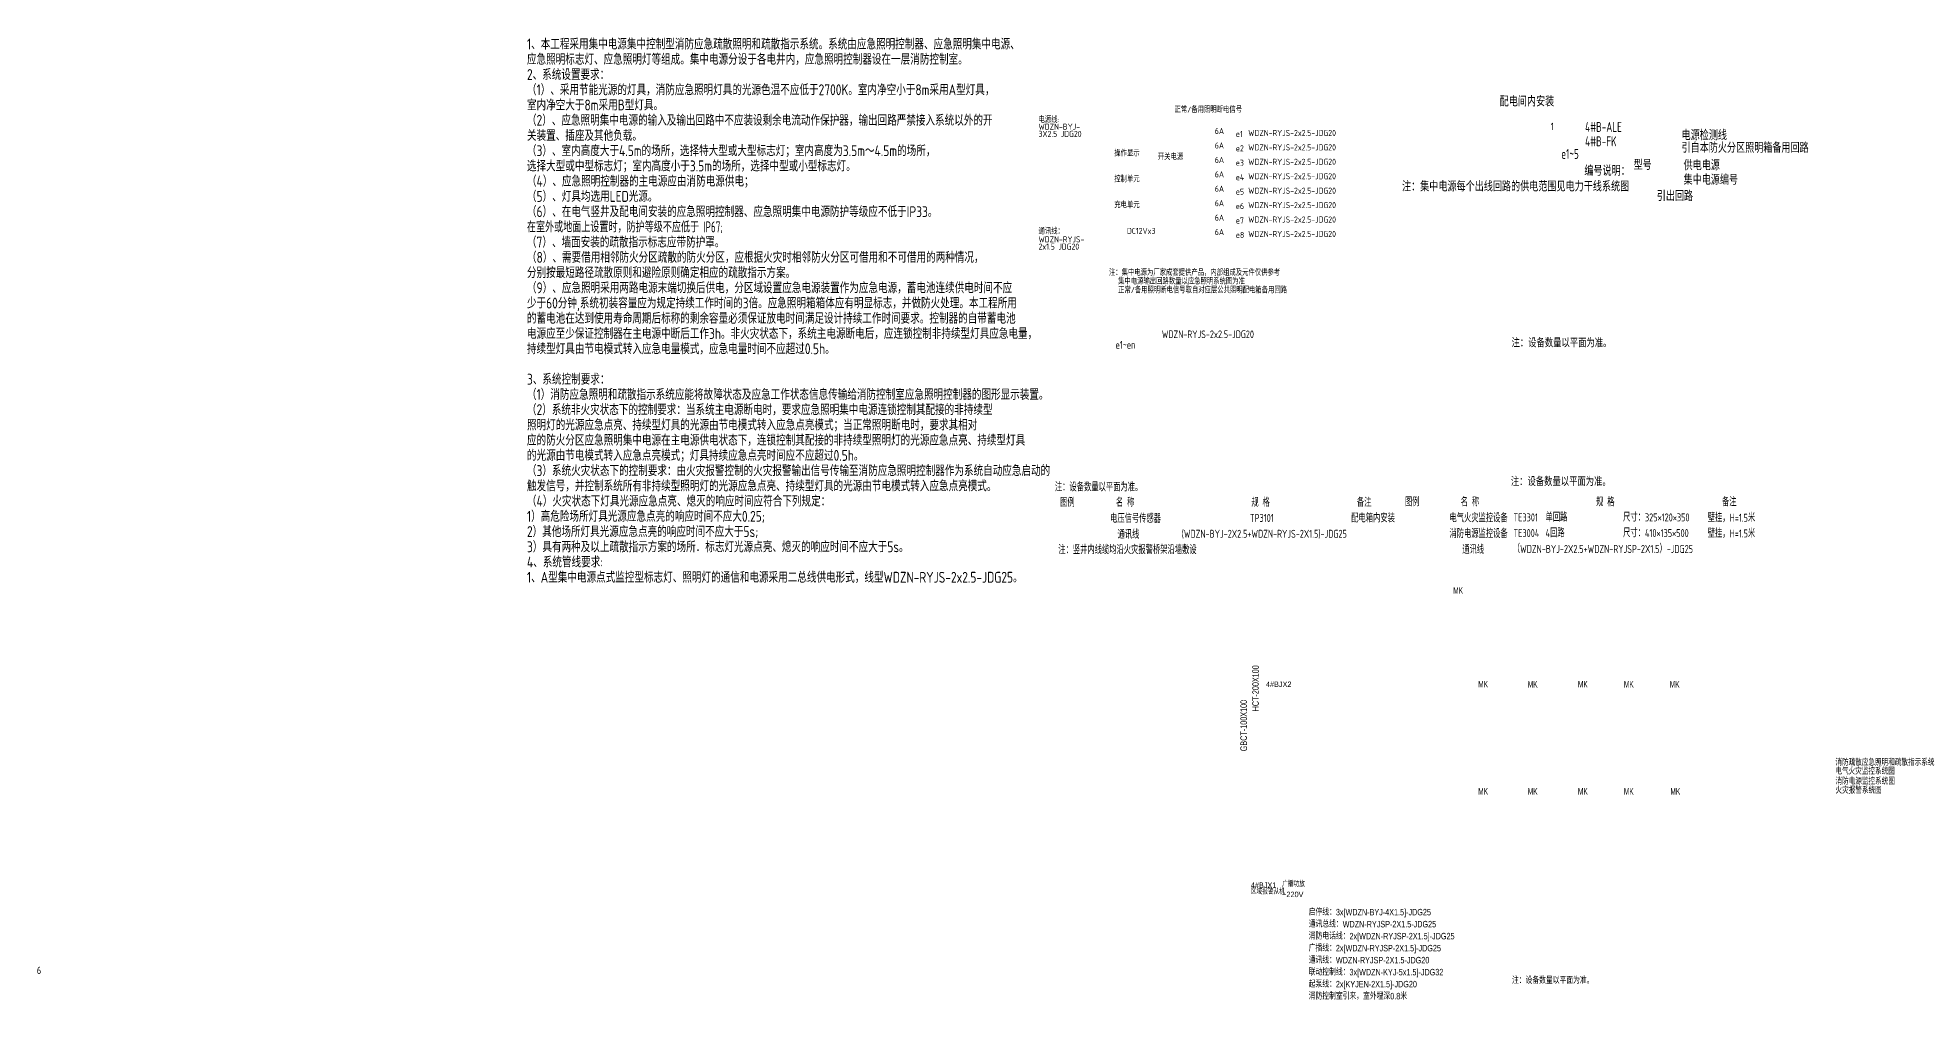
# Model space of a CAD drawing. Extents: x 2350667 to 3185789, y 309667 to 706270.
# Drawn here: x 2978163 to 3081221, y 582558 to 635613 of the extents above; entities that cross this region are included whole.
import ezdxf

# ---------------------------------------------------------------- set-up
doc = ezdxf.new("R2010")
doc.units = 0
doc.header["$LTSCALE"] = 1000
for name, color, linetype in [('PUB_TEXT', 7, 'Continuous'), ('SIG_TEXT', 7, 'Continuous'), ('TEL_TEXT', 7, 'Continuous'), ('TXT', 3, 'Continuous')]:
    doc.layers.add(name, color=color, linetype=linetype)
doc.styles.add('BZ', font='tssdeng.shx', dxfattribs={"width": 0.8, "bigfont": 'tssdchn.shx'})
doc.styles.add('HZTXT', font='tssdeng.shx', dxfattribs={"width": 0.7, "bigfont": 'tssdchn.shx'})
doc.styles.add('wei', font='BZXW.shx', dxfattribs={"width": 0.8, "height": 600, "bigfont": 'bzhz.shx'})

msp = doc.modelspace()

# ---------------------------------------------------------------- texts
at = {"color": 0, "style": 'BZ'}
for s, height, width, p in [('1、本工程采用集中电源集中控制型消防应急疏散照明和疏散指示系统。系统由应急照明控制器、应急照明集中电源、', 600, 0.8, (3005140, 634945)), ('应急照明标志灯、应急照明灯等组成。集中电源分设于各电井内，应急照明控制器设在一层消防控制室。', 600, 0.8, (3005140, 634105)), ('2、系统设置要求：', 600, 0.8, (3005140, 633265)), ('（1）、采用节能光源的灯具，消防应急照明灯具的光源色温不应低于2700K。室内净空小于8m采用A型灯具，', 600, 0.8, (3005140, 632425)), ('室内净空大于8m采用B型灯具。', 600, 0.8, (3005140, 631585)), ('（2）、应急照明集中电源的输入及输出回路中不应装设剩余电流动作保护器，输出回路严禁接入系统以外的开', 600, 0.8, (3005140, 630745)), ('关装置、插座及其他负载。', 600, 0.8, (3005140, 629905)), ('（3）、室内高度大于4.5m的场所，选择特大型或大型标志灯；室内高度为3.5m～4.5m的场所，', 600, 0.8, (3005140, 629065)), ('选择大型或中型标志灯；室内高度小于3.5m的场所，选择中型或小型标志灯。', 600, 0.8, (3005140, 628225)), ('（4）、应急照明控制器的主电源应由消防电源供电；', 600, 0.8, (3005140, 627385)), ('（5）、灯具均选用LED光源。', 600, 0.8, (3005140, 626545)), ('（6）、在电气竖井及配电间安装的应急照明控制器、应急照明集中电源防护等级应不低于IP33。', 600, 0.8, (3005140, 625705)), ('在室外或地面上设置时，防护等级不应低于 IP67;', 600, 0.64, (3005140, 624865)), ('（7）、墙面安装的疏散指示标志应带防护罩。', 600, 0.8, (3005140, 624025)), ('（8）、需要借用相邻防火分区疏散的防火分区，应根据火灾时相邻防火分区可借用和不可借用的两种情况，', 600, 0.8, (3005140, 623185)), ('分别按最短路径疏散原则和避险原则确定相应的疏散指示方案。', 600, 0.8, (3005140, 622345)), ('（9）、应急照明采用两路电源末端切换后供电，分区域设置应急电源装置作为应急电源，蓄电池连续供电时间不应', 600, 0.8, (3005140, 621505)), ('少于60分钟,系统初装容量应为规定持续工作时间的3倍。应急照明箱箱体应有明显标志，并做防火处理。本工程所用', 600, 0.8, (3005140, 620665)), ('的蓄电池在达到使用寿命周期后标称的剩余容量必须保证放电时间满足设计持续工作时间要求。控制器的自带蓄电池', 600, 0.8, (3005140, 619825)), ('电源应至少保证控制器在主电源中断后工作3h。非火灾状态下，系统主电源断电后，应连锁控制非持续型灯具应急电量，', 600, 0.8, (3005140, 618985)), ('WDZN-RYJS-2x2.5-JDG20', 420, 0.8, (3040124, 619035)), ('持续型灯具由节电模式转入应急电量模式，应急电量时间不应超过0.5h。 ', 600, 0.8, (3005140, 618145)), ('e1~en', 420, 0.8, (3037572, 618451)), ('3、系统控制要求：', 600, 0.8, (3005140, 616465)), ('（1）消防应急照明和疏散指示系统应能将故障状态及应急工作状态信息传输给消防控制室应急照明控制器的图形显示装置。', 600, 0.8, (3005140, 615625)), ('（2）系统非火灾状态下的控制要求：当系统主电源断电时，要求应急照明集中电源连锁控制其配接的非持续型', 600, 0.8, (3005140, 614785)), ('照明灯的光源应急点亮、持续型灯具的光源由节电模式转入应急点亮模式；当正常照明断电时，要求其相对', 600, 0.8, (3005140, 613945)), ('应的防火分区应急照明集中电源在主电源供电状态下，连锁控制其配接的非持续型照明灯的光源应急点亮、持续型灯具', 600, 0.8, (3005140, 613105)), ('的光源由节电模式转入应急点亮模式；灯具持续应急点亮时间应不应超过0.5h。', 600, 0.8, (3005140, 612265)), ('触发信号，并控制系统所有非持续型照明灯的光源应急点亮、持续型灯具的光源由节电模式转入应急点亮模式。', 600, 0.8, (3005140, 610585)), ('（3）系统火灾状态下的控制要求：由火灾报警控制的火灾报警输出信号传输至消防应急照明控制器作为系统自动应急启动的', 600, 0.8, (3005140, 611425)), ('（4）火灾状态下灯具光源应急点亮、熄灭的响应时间应符合下列规定：', 600, 0.8, (3005140, 609745)), ('1）高危险场所灯具光源应急点亮的响应时间不应大0.25;', 600, 0.8, (3005140, 608905)), ('2）其他场所灯具光源应急点亮的响应时间不应大于5s;', 600, 0.8, (3005140, 608065)), ('3）具有两种及以上疏散指示方案的场所．标志灯光源点亮、熄灭的响应时间不应大于5s。', 600, 0.8, (3005140, 607225)), ('4、系统管线要求:', 600, 0.8, (3005140, 606385)), ('1、A型集中电源点式监控型标志灯、照明灯的通信和电源采用二总线供电形式，线型WDZN-RYJS-2x2.5-JDG25。', 600, 0.8, (3005140, 605545))]:
    msp.add_text(s, height=height, dxfattribs=dict(at, width=width)).set_placement(p)
at = {"style": 'BZ', "width": 0.7}
for s, p in [('注：设备数量以平面为准。', (3034232, 610586)), ('图例', (3034522, 609738)), ('名 称', (3037598, 609738)), ('规 格', (3045061, 609738)), ('备注', (3050874, 609738)), ('图例', (3053520, 609767)), ('名 称', (3056595, 609767)), ('规 格', (3064059, 609767)), ('备注', (3070991, 609767)), ('电压信号传感器 ', (3037272, 608853)), ('TP3101 ', (3044979, 608896)), ('配电箱内安装', (3050562, 608874)), ('电气火灾监控设备', (3055974, 608883)), ('TE3301 ', (3059502, 608925)), ('单回路', (3061270, 608925)), ('尺寸：325×120×350', (3065544, 608925)), ('壁挂，H=1.5米', (3070208, 608904)), ('通讯线', (3037682, 607975)), ('(WDZN-BYJ-2X2.5+WDZN-RYJS-2X1.5)-JDG25', (3041217, 608022)), ('消防电源监控设备', (3055974, 608019)), ('TE3004', (3059502, 608061)), ('4回路', (3061270, 608061)), ('尺寸：410×135×500', (3065544, 608061)), ('壁挂，H=1.5米', (3070208, 608039)), ('注：竖井内线缆均沿火灾报警桥架沿墙敷设', (3034418, 607130)), ('通讯线', (3056680, 607140)), ('（WDZN-BYJ-2X2.5+WDZN-RYJSP-2X1.5）-JDG25', (3059466, 607187))]:
    msp.add_text(s, height=441, dxfattribs=at).set_placement(p)
at = {"layer": 'PUB_TEXT', "color": 0, "style": 'BZ', "width": 0.7}
for s, height, p in [('配电间内安装', 550.3, (3058743, 631808)), ('4#B-ALE', 550.3, (3063449, 630403)), ('4#B-FK', 550.3, (3063449, 629608)), ('引自本防火分区照明箱备用回路', 550, (3068763, 629250, 2569)), ('电源检测线', 550, (3068763, 629943, 2569)), ('e1~5', 550.3, (3062135, 628915)), ('型号', 550.3, (3066122, 628308, 2569)), ('供电电源', 550, (3068875, 628284, 2569)), ('注：集中电源每个出线回路的供电范围见电力干线系统图', 550.28, (3053361, 627119)), ('编号说明：', 550.3, (3063410, 627981, 2569)), ('集中电源编号', 550, (3068875, 627487, 2569)), ('引出回路', 550.3, (3067396, 626589, 2569))]:
    msp.add_text(s, height=height, dxfattribs=at).set_placement(p)
at = {"layer": 'SIG_TEXT', "color": 0, "style": 'HZTXT', "width": 0.8}
for s, height, p in [('消防疏散应急照明和疏散指示系统', 350, (3077242, 595460)), ('消防电源监控系统图', 350, (3077246, 594419)), ('电气火灾监控系统图', 350, (3077242, 594972)), ('火灾报警系统图', 350, (3077246, 593921)), ('6', 400, (2978134, 583973))]:
    msp.add_text(s, height=height, dxfattribs=at).set_placement(p)
at = {"layer": 'TEL_TEXT', "style": 'BZ', "width": 0.8}
msp.add_text('1', height=412, dxfattribs=at).set_placement((3061554, 630495))
at = {"layer": 'TXT'}
for s, height, style, width, p in [('正常/备用照明断电信号', 336, 'BZ', 0.8, (3040826, 631460)), ('WDZN-BYJ-', 336, 'BZ', 0.8, (3033329, 630523)), ('电源线:', 336, 'BZ', 0.8, (3033329, 630902)), ('3X2.5 JDG20', 336, 'BZ', 0.8, (3033329, 630124)), ('6A', 336, 'BZ', 0.8, (3043046, 630282)), ('6A', 336, 'BZ', 0.8, (3043046, 629486)), ('e1', 336, 'BZ', 0.8, (3044204, 630123)), ('WDZN-RYJS-2x2.5-JDG20', 336, 'BZ', 0.8, (3044886, 630176)), ('WDZN-RYJS-2x2.5-JDG20', 336, 'BZ', 0.8, (3044886, 629381)), ('操作显示', 336, 'BZ', 0.8, (3037502, 629056)), ('开关电源', 336, 'BZ', 0.8, (3039904, 628856)), ('6A', 336, 'BZ', 0.8, (3043046, 628690)), ('e2', 336, 'BZ', 0.8, (3044204, 629327)), ('e3', 336, 'BZ', 0.8, (3044204, 628532)), ('WDZN-RYJS-2x2.5-JDG20', 336, 'BZ', 0.8, (3044886, 628585)), ('控制单元', 336, 'BZ', 0.8, (3037502, 627628)), ('6A', 336, 'BZ', 0.8, (3043046, 627895)), ('e4', 336, 'BZ', 0.8, (3044204, 627736)), ('WDZN-RYJS-2x2.5-JDG20', 336, 'BZ', 0.8, (3044886, 627790)), ('6A', 336, 'BZ', 0.8, (3043046, 627099)), ('6A', 336, 'BZ', 0.8, (3043046, 626304)), ('e5', 336, 'BZ', 0.8, (3044204, 626940)), ('WDZN-RYJS-2x2.5-JDG20', 336, 'BZ', 0.8, (3044886, 626994)), ('充电单元', 336, 'BZ', 0.8, (3037502, 626201)), ('6A', 336, 'BZ', 0.8, (3043046, 625508)), ('e6', 336, 'BZ', 0.8, (3044204, 626145)), ('e7', 336, 'BZ', 0.8, (3044204, 625349)), ('WDZN-RYJS-2x2.5-JDG20', 336, 'BZ', 0.8, (3044886, 626198)), ('WDZN-RYJS-2x2.5-JDG20', 336, 'BZ', 0.8, (3044886, 625403)), ('通讯线：', 336, 'BZ', 0.8, (3033329, 624756)), ('WDZN-RYJS-', 336, 'BZ', 0.8, (3033329, 624309)), ('DC12Vx3', 336, 'BZ', 0.8, (3038203, 624774)), ('6A', 336, 'BZ', 0.8, (3043046, 624712)), ('e8', 336, 'BZ', 0.8, (3044204, 624553)), ('WDZN-RYJS-2x2.5-JDG20', 336, 'BZ', 0.8, (3044886, 624607)), ('2x1.5 JDG20', 336, 'BZ', 0.8, (3033329, 623910)), ('注：集中电源为厂家成套提供产品，内部组成及元件仅供参考', 336, 'BZ', 0.8, (3037210, 622477)), ('集中电源输出回路数量以应急照明系统图为准', 336, 'BZ', 0.8, (3037715, 621994)), ('正常/备用照明断电信号取自对应层公共照明配电箱备用回路', 336, 'BZ', 0.8, (3037715, 621511)), ('注：设备数量以平面为准。', 441, 'wei', 0.8, (3059396, 618532, 205)), ('注：设备数量以平面为准。', 441, 'wei', 0.8, (3059358, 610884, 308)), ('MK', 359.7, 'wei', 0.6, (3056183, 604936, 0)), ('4#BJX2', 300.5, 'wei', 0.8, (3045863, 599794)), ('MK', 359.7, 'wei', 0.6, (3057561, 599770, 0)), ('MK', 359.7, 'wei', 0.6, (3060290, 599767, 0)), ('MK', 359.7, 'wei', 0.6, (3063055, 599768, 0)), ('MK', 359.7, 'wei', 0.6, (3065586, 599765, 0)), ('MK', 359.7, 'wei', 0.6, (3068117, 599762, 0)), ('MK', 359.7, 'wei', 0.6, (3057561, 593864, 0)), ('MK', 359.7, 'wei', 0.6, (3060290, 593862, 0)), ('MK', 359.7, 'wei', 0.6, (3063055, 593863, 0)), ('MK', 359.7, 'wei', 0.6, (3065586, 593859, 0)), ('MK', 359.7, 'wei', 0.6, (3068152, 593859, 0)), ('4#BJX1', 300.5, 'wei', 0.8, (3045029, 588717, 0)), ('区域报警从机', 300.5, 'wei', 0.8, (3045029, 588365, 0)), ('广播功放', 300.5, 'wei', 0.8, (3046756, 588786, 0)), ('~220V', 300.5, 'wei', 0.8, (3046756, 588210, 0)), ('注：设备数量以平面为准。', 360, 'wei', 0.8, (3059420, 583437))]:
    msp.add_text(s, height=height, dxfattribs=dict(at, style=style, width=width)).set_placement(p)
at = {"layer": 'TXT', "style": 'wei', "width": 0.8}
for s, p in [('HCT-200X100', (3045468, 598447, 0)), ('GBCT-100X100', (3044816, 596251, 0))]:
    msp.add_text(s, height=360.58, rotation=90, dxfattribs=at).set_placement(p)
at = {"layer": 'TXT', "color": 0, "style": 'wei', "width": 0.8}
for s, p in [('启停线：3x[WDZN-BYJ-4X1.5]-JDG25', (3048219, 587201)), ('通讯总线：WDZN-RYJSP-2X1.5-JDG25', (3048219, 586539)), ('消防电话线：2x[WDZN-RYJSP-2X1.5]-JDG25', (3048219, 585878)), ('广播线：2x[WDZN-RYJSP-2X1.5]-JDG25', (3048219, 585216)), ('通讯线：WDZN-RYJSP-2X1.5-JDG20', (3048219, 584554)), ('起泵线：2x[KYJEN-2X1.5]-JDG20', (3048219, 583231)), ('联动控制线：3x[WDZN-KYJ-5x1.5]-JDG32', (3048219, 583893)), ('消防控制室引来，室外埋深0.8米', (3048219, 582569))]:
    msp.add_text(s, height=360, dxfattribs=at).set_placement(p)

doc.saveas('drawing.dxf')
